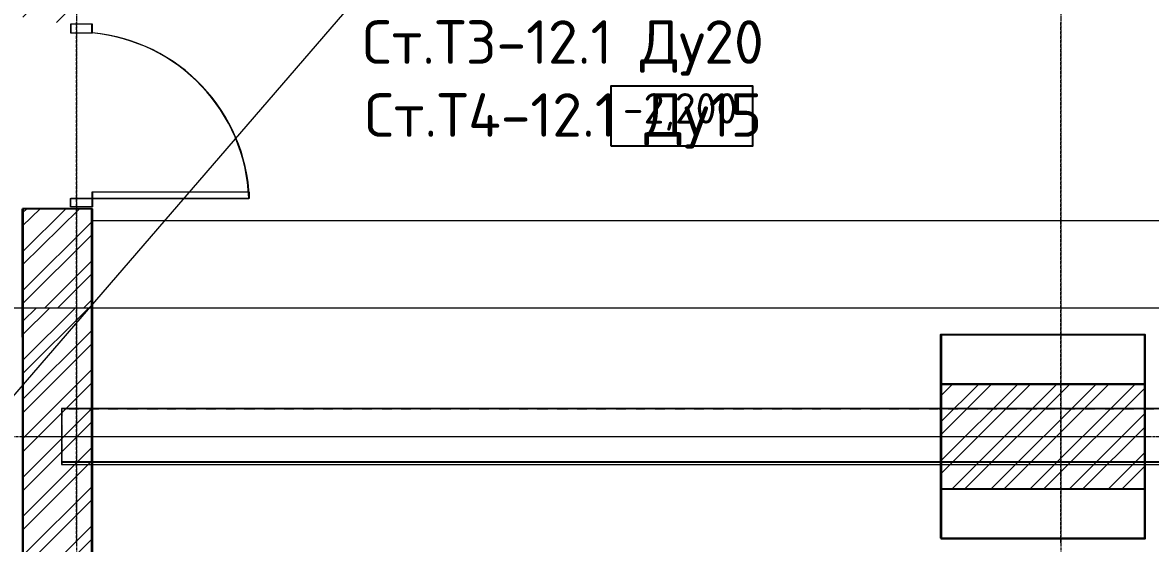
# Model space of a CAD drawing. Header units: millimetres. Extents: x -10178924 to 11692288, y -947381 to 58396.
# Drawn here: x 752297 to 758772, y -787306 to -784313 of the extents above; entities that cross this region are included whole.
import ezdxf

# ---------------------------------------------------------------- set-up
doc = ezdxf.new("R2010")
doc.units = ezdxf.units.MM
for name, pattern in [('HIDDEN', [9.525, 6.35, -3.175]), ('короткая штриховая', [282.222222, 141.111111, -141.111111]), ('невидимая', [9.525, 6.35, -3.175]), ('осевая', [50.8, 31.75, -6.35, 6.35, -6.35])]:
    doc.linetypes.add(name, pattern=pattern)
for name, color, linetype, lineweight in [('PDF _0', 7, 'Continuous', 9), ('PDF _Разрезы', 7, 'Continuous', 9), ('PDF _Текст', 7, 'Continuous', 5), ('АР_Двери', 250, 'Continuous', 9), ('Балки.1', 7, 'Continuous', 9), ('Контур пол Подвал', 7, 'Continuous', 9), ('Основная ГКЛ', 250, 'Continuous', 9), ('Размеры осевые', 153, 'Continuous', 9), ('Стены.1', 7, 'Continuous', 25), ('ШТРИХОВКА', 252, 'Continuous', 15)]:
    doc.layers.add(name, color=color, linetype=linetype, lineweight=lineweight)
for name, color, linetype in [('PDF _PDF _Разрезы', 7, 'Continuous'), ('PDF _Балки.1', 7, 'Continuous'), ('PDF _Стены внутр.1', 7, 'Continuous'), ('PDF _Стены.1', 7, 'Continuous'), ('Стены внутр.1', 7, 'Continuous')]:
    doc.layers.add(name, color=color, linetype=linetype)
for name, color, linetype, true_color in [('PDF _АР_Двери', 7, 'Continuous', 0x545454), ('PDF _Контур пол Подвал', 7, 'Continuous', 0xcd6928), ('PDF _Основная ГКЛ', 7, 'Continuous', 0x545454), ('PDF _Отметки', 7, 'Continuous', 0x7f9fff), ('PDF _Размеры осевые', 7, 'Continuous', 0x5d6970), ('PDF _штриховка', 7, 'Continuous', 0x95834a)]:
    doc.layers.add(name, color=color, linetype=linetype, true_color=true_color)
doc.styles.add('PDF ISOCPEUR', font='isocpeur.ttf')

# ---------------------------------------------------------------- blocks, each defined once
blk = doc.blocks.new('A$C5282721b')
at = {"layer": 'ШТРИХОВКА', "ltscale": 100, "true_color": 0x000000, "transparency": 33554687}
h = blk.add_hatch(dxfattribs=at)
h.set_pattern_fill('ANSI31', color=18, scale=50)
h.set_pattern_definition([(45, (-79853.01, 26279.86), (-112.2532, 112.2532), [])])
h.paths.add_polyline_path([(54269.391, -3939.953), (54269.391, 398.057), (51072.983, 398.057), (51081.553, -161.943), (53709.571, -162.311), (53709.571, -3940.43)])
h.paths.add_polyline_path([(30340.503, -4591.943), (29940.503, -4591.943), (29940.683, -5161.423), (30340.683, -5161.423)])
h.paths.add_polyline_path([(29940.503, -3521.943), (30340.503, -3521.908), (30340.683, -162.311), (50990.793, -161.943), (51100, -161.943), (51100, 398.057), (29940.503, 398.057)])
h = blk.add_hatch(dxfattribs=at)
h.set_pattern_fill('ANSI31', color=18, scale=50)
h.set_pattern_definition([(45, (-102723.39, 24113.07), (-112.2532, 112.2532), [])])
h.paths.add_polyline_path([(30340.503, -8261.282), (29940.503, -8261.282), (29940.503, -5161.054), (30340.503, -5161.054), (30340.503, -5741.281)])
h = blk.add_hatch(dxfattribs=at)
h.set_pattern_fill('ANSI31', color=18, scale=50)
h.set_pattern_definition([(45, (-97179.91, 22910.27), (-112.2532, 112.2532), [])])
h.paths.add_polyline_path([(36382.673, -6201.281), (35920.858, -6201.281), (35212.673, -6201.281), (35212.673, -5601.281), (36382.673, -5601.281)])
at = {"color": 18, "linetype": 'короткая штриховая', "ltscale": 0.02, "true_color": 0x000000, "transparency": 33554687}
blk.add_line((30165.416, -6046.445), (47851.287, -6046.445), dxfattribs=at)
at = {"layer": 'PDF _Разрезы', "color": 18, "lineweight": 9, "true_color": 0x000000, "transparency": 33554687}
blk.add_lwpolyline([(-3851.775, -5161.054), (61037.167, -5161.054)], dxfattribs=at)
at = {"layer": 'АР_Двери', "color": 18, "true_color": 0x000000, "transparency": 33554687}
for points in [[(30340.503, -3581.908), (30340.503, -3531.908), (30215.503, -3531.908), (30215.503, -3581.908)], [(30340.503, -4531.943), (30340.503, -4581.943), (30215.503, -4581.943), (30215.503, -4531.943)], [(31240.503, -4531.943), (31240.503, -4496.943), (30340.503, -4496.943), (30340.503, -4531.943)]]:
    blk.add_lwpolyline(points, close=True, dxfattribs=at)
blk.add_arc((30248.837, -4570.065), 992.399, 2.2014945, 84.7001079, dxfattribs=at)
at = {"layer": 'Балки.1', "color": 18, "linetype": 'короткая штриховая', "ltscale": 0.02, "true_color": 0x000000, "transparency": 33554687}
for p, q in [((30165.416, -5741.281), (47851.287, -5741.281)), ((30165.416, -6061.281), (30165.416, -5741.281)), ((30165.416, -6061.281), (47851.287, -6061.281))]:
    blk.add_line(p, q, dxfattribs=at)
at = {"layer": 'Контур пол Подвал', "color": 18, "linetype": 'невидимая', "true_color": 0x000000, "transparency": 33554687}
blk.add_line((37134.97, -4661.943), (30340.503, -4661.943), dxfattribs=at)
at = {"layer": 'Основная ГКЛ', "color": 18, "linetype": 'HIDDEN', "ltscale": 5, "true_color": 0x000000, "transparency": 33554687}
blk.add_line((30340.503, -4591.943), (30215.503, -4591.943), dxfattribs=at)
at = {"layer": 'Размеры осевые', "color": 251, "linetype": 'осевая', "ltscale": 0.5, "transparency": 33554687}
for p, q in [((30250, -19000), (30250, 1500)), ((35900, -19000), (35900, 1500)), ((-9750, -5900), (57900, -5900))]:
    blk.add_line(p, q, dxfattribs=at)
at = {"layer": 'Стены внутр.1', "color": 18, "linetype": 'Continuous', "true_color": 0x000000, "transparency": 33554687}
blk.add_line((30340.503, -4591.943), (29940.503, -4591.943), dxfattribs=at)
at = {"layer": 'Стены внутр.1', "color": 18, "linetype": 'Continuous', "true_color": 0x000000, "transparency": 33554687, "flags": 128}
for points in [[(29940.503, -4591.943), (29940.503, -8261.282)], [(30340.503, -11596.906), (30340.503, -4591.943)]]:
    blk.add_lwpolyline(points, dxfattribs=at)
at = {"layer": 'Стены.1', "color": 18, "linetype": 'Continuous', "true_color": 0x000000, "transparency": 33554687}
blk.add_line((29940.503, -5327.59), (29940.503, -4591.943), dxfattribs=at)
at = {"layer": 'Стены.1', "color": 18, "linetype": 'Continuous', "true_color": 0x000000, "transparency": 33554687, "flags": 128}
for points in [[(35212.673, -6486.281), (36382.673, -6486.281), (36382.673, -5316.281), (35212.673, -5316.281)], [(35212.673, -6201.281), (36382.673, -6201.281), (36382.673, -5601.281), (35212.673, -5601.281)]]:
    blk.add_lwpolyline(points, close=True, dxfattribs=at)

msp = doc.modelspace()

# ---------------------------------------------------------------- linework, layer by layer
at = {"layer": 'PDF _0', "lineweight": 25}
msp.add_lwpolyline([(752521.3, -786835.7), (770207.5, -786835.7)], dxfattribs=at)
at = {"layer": 'PDF _PDF _Разрезы', "lineweight": 9}
msp.add_lwpolyline([(718506.2, -785950.9), (783388.3, -785950.9)], dxfattribs=at)
at = {"layer": 'PDF _АР_Двери', "lineweight": 9}
for points in [[(752694.8, -784371.9), (752694.8, -784321.1), (752572.1, -784321.1), (752572.1, -784371.9)], [(752694.8, -785324.4), (752694.8, -785370.9), (752572.1, -785370.9), (752572.1, -785324.4)], [(753596.5, -785324.4), (753596.5, -785286.3), (752694.9, -785286.3), (752694.9, -785324.4)]]:
    msp.add_lwpolyline(points, close=True, dxfattribs=at)
msp.add_arc((752603.9, -785360.4), 992.7, 2.20287, 84.69892, dxfattribs=at)
at = {"layer": 'PDF _Балки.1', "lineweight": 9}
msp.add_lwpolyline([(770207.5, -786530.9), (752521.3, -786530.9), (752521.3, -786852.6), (770207.5, -786852.6)], dxfattribs=at)
at = {"layer": 'PDF _Контур пол Подвал', "lineweight": 9}
msp.add_lwpolyline([(759489.4, -786365.8), (759489.4, -785451.4), (752695.1, -785451.4)], dxfattribs=at)
at = {"layer": 'PDF _Основная ГКЛ', "lineweight": 9}
msp.add_lwpolyline([(752694.8, -785383.6), (752572.1, -785383.6)], dxfattribs=at)
at = {"layer": 'PDF _Отметки', "lineweight": 25}
msp.add_lwpolyline([(755675.1, -785023.8), (755675.1, -784676.7), (756487.9, -784676.7), (756487.9, -785023.8)], close=True, dxfattribs=at)
at = {"layer": 'PDF _Размеры осевые', "lineweight": 9}
for points in [[(752605.9, -784329.5), (752605.9, -784312.6)], [(752605.9, -784333.8), (752605.9, -784333.8)], [(752605.9, -784354.9), (752605.9, -784338)], [(752605.9, -784359.2), (752605.9, -784359.2)], [(752605.9, -784380.3), (752605.9, -784363.4)], [(758257.5, -784329.5), (758257.5, -784312.6)], [(758257.5, -784333.8), (758257.5, -784333.8)], [(758257.5, -784354.9), (758257.5, -784338)], [(758257.5, -784359.2), (758257.5, -784359.2)], [(758257.5, -784380.3), (758257.5, -784363.4)], [(752605.9, -784384.6), (752605.9, -784384.6)], [(752605.9, -784405.7), (752605.9, -784388.8)], [(752605.9, -784410), (752605.9, -784410)], [(752605.9, -784431.1), (752605.9, -784414.2)], [(752605.9, -784435.4), (752605.9, -784435.4)], [(758257.5, -784384.6), (758257.5, -784384.6)], [(758257.5, -784405.7), (758257.5, -784388.8)], [(758257.5, -784410), (758257.5, -784410)], [(758257.5, -784431.1), (758257.5, -784414.2)], [(758257.5, -784435.4), (758257.5, -784435.4)], [(752605.9, -784456.5), (752605.9, -784439.6)], [(752605.9, -784460.8), (752605.9, -784460.8)], [(752605.9, -784481.9), (752605.9, -784465)], [(752605.9, -784486.2), (752605.9, -784486.2)], [(752605.9, -784507.3), (752605.9, -784490.4)], [(758257.5, -784456.5), (758257.5, -784439.6)], [(758257.5, -784460.8), (758257.5, -784460.8)], [(758257.5, -784481.9), (758257.5, -784465)], [(758257.5, -784486.2), (758257.5, -784486.2)], [(758257.5, -784507.3), (758257.5, -784490.4)], [(752605.9, -784511.6), (752605.9, -784511.6)], [(752605.9, -784532.7), (752605.9, -784515.8)], [(752605.9, -784537), (752605.9, -784537)], [(752605.9, -784558.1), (752605.9, -784541.2)], [(752605.9, -784562.4), (752605.9, -784562.4)], [(752605.9, -784583.5), (752605.9, -784566.6)], [(758257.5, -784511.6), (758257.5, -784511.6)], [(758257.5, -784532.7), (758257.5, -784515.8)], [(758257.5, -784537), (758257.5, -784537)], [(758257.5, -784558.1), (758257.5, -784541.2)], [(758257.5, -784562.4), (758257.5, -784562.4)], [(758257.5, -784583.5), (758257.5, -784566.6)], [(752605.9, -784587.8), (752605.9, -784587.8)], [(752605.9, -784608.9), (752605.9, -784592)], [(752605.9, -784613.2), (752605.9, -784613.2)], [(752605.9, -784634.3), (752605.9, -784617.4)], [(758257.5, -784587.8), (758257.5, -784587.8)], [(758257.5, -784608.9), (758257.5, -784592)], [(758257.5, -784613.2), (758257.5, -784613.2)], [(758257.5, -784634.3), (758257.5, -784617.4)], [(752605.9, -784638.6), (752605.9, -784638.6)], [(752605.9, -784659.7), (752605.9, -784642.8)], [(752605.9, -784664), (752605.9, -784664)], [(752605.9, -784685.1), (752605.9, -784668.2)], [(752605.9, -784689.4), (752605.9, -784689.4)], [(752605.9, -784710.5), (752605.9, -784693.6)], [(758257.5, -784638.6), (758257.5, -784638.6)], [(758257.5, -784659.7), (758257.5, -784642.8)], [(758257.5, -784664), (758257.5, -784664)], [(758257.5, -784685.1), (758257.5, -784668.2)], [(758257.5, -784689.4), (758257.5, -784689.4)], [(758257.5, -784710.5), (758257.5, -784693.6)], [(752605.9, -784714.8), (752605.9, -784714.8)], [(752605.9, -784735.9), (752605.9, -784719)], [(752605.9, -784740.2), (752605.9, -784740.2)], [(752605.9, -784761.3), (752605.9, -784744.4)], [(758257.5, -784714.8), (758257.5, -784714.8)], [(758257.5, -784735.9), (758257.5, -784719)], [(758257.5, -784740.2), (758257.5, -784740.2)], [(758257.5, -784761.3), (758257.5, -784744.4)], [(752605.9, -784765.6), (752605.9, -784765.6)], [(752605.9, -784786.7), (752605.9, -784769.8)], [(752605.9, -784791), (752605.9, -784791)], [(752605.9, -784812.1), (752605.9, -784795.2)], [(752605.9, -784816.4), (752605.9, -784816.4)], [(752605.9, -784837.5), (752605.9, -784820.6)], [(758257.5, -784765.6), (758257.5, -784765.6)], [(758257.5, -784786.7), (758257.5, -784769.8)], [(758257.5, -784791), (758257.5, -784791)], [(758257.5, -784812.1), (758257.5, -784795.2)], [(758257.5, -784816.4), (758257.5, -784816.4)], [(758257.5, -784837.5), (758257.5, -784820.6)], [(752605.9, -784841.8), (752605.9, -784841.8)], [(752605.9, -784862.9), (752605.9, -784846)], [(752605.9, -784867.2), (752605.9, -784867.2)], [(752605.9, -784888.3), (752605.9, -784871.4)], [(758257.5, -784841.8), (758257.5, -784841.8)], [(758257.5, -784862.9), (758257.5, -784846)], [(758257.5, -784867.2), (758257.5, -784867.2)], [(758257.5, -784888.3), (758257.5, -784871.4)], [(752605.9, -784892.6), (752605.9, -784892.6)], [(752605.9, -784913.7), (752605.9, -784896.8)], [(752605.9, -784918), (752605.9, -784918)], [(752605.9, -784939.1), (752605.9, -784922.2)], [(752605.9, -784943.4), (752605.9, -784943.4)], [(752605.9, -784964.5), (752605.9, -784947.6)], [(758257.5, -784892.6), (758257.5, -784892.6)], [(758257.5, -784913.7), (758257.5, -784896.8)], [(758257.5, -784918), (758257.5, -784918)], [(758257.5, -784939.1), (758257.5, -784922.2)], [(758257.5, -784943.4), (758257.5, -784943.4)], [(758257.5, -784964.5), (758257.5, -784947.6)], [(752605.9, -784968.8), (752605.9, -784968.8)], [(752605.9, -784989.9), (752605.9, -784973)], [(752605.9, -784994.2), (752605.9, -784994.2)], [(752605.9, -785015.3), (752605.9, -784998.4)], [(752605.9, -785019.6), (752605.9, -785019.6)], [(758257.5, -784968.8), (758257.5, -784968.8)], [(758257.5, -784989.9), (758257.5, -784973)], [(758257.5, -784994.2), (758257.5, -784994.2)], [(758257.5, -785015.3), (758257.5, -784998.4)], [(758257.5, -785019.6), (758257.5, -785019.6)], [(752605.9, -785040.7), (752605.9, -785023.8)], [(752605.9, -785045), (752605.9, -785045)], [(752605.9, -785066.1), (752605.9, -785049.2)], [(752605.9, -785070.4), (752605.9, -785070.4)], [(752605.9, -785091.5), (752605.9, -785074.6)], [(758257.5, -785040.7), (758257.5, -785023.8)], [(758257.5, -785045), (758257.5, -785045)], [(758257.5, -785066.1), (758257.5, -785049.2)], [(758257.5, -785070.4), (758257.5, -785070.4)], [(758257.5, -785091.5), (758257.5, -785074.6)], [(752605.9, -785095.8), (752605.9, -785095.8)], [(752605.9, -785116.9), (752605.9, -785100)], [(752605.9, -785121.2), (752605.9, -785121.2)], [(752605.9, -785142.3), (752605.9, -785125.4)], [(752605.9, -785146.6), (752605.9, -785146.6)], [(758257.5, -785095.8), (758257.5, -785095.8)], [(758257.5, -785116.9), (758257.5, -785100)], [(758257.5, -785121.2), (758257.5, -785121.2)], [(758257.5, -785142.3), (758257.5, -785125.4)], [(758257.5, -785146.6), (758257.5, -785146.6)], [(752605.9, -785167.7), (752605.9, -785150.8)], [(752605.9, -785172), (752605.9, -785172)], [(752605.9, -785193.1), (752605.9, -785176.2)], [(752605.9, -785197.4), (752605.9, -785197.4)], [(752605.9, -785218.5), (752605.9, -785201.6)], [(758257.5, -785167.7), (758257.5, -785150.8)], [(758257.5, -785172), (758257.5, -785172)], [(758257.5, -785193.1), (758257.5, -785176.2)], [(758257.5, -785197.4), (758257.5, -785197.4)], [(758257.5, -785218.5), (758257.5, -785201.6)], [(752605.9, -785222.8), (752605.9, -785222.8)], [(752605.9, -785243.9), (752605.9, -785227)], [(752605.9, -785248.2), (752605.9, -785248.2)], [(752605.9, -785269.3), (752605.9, -785252.4)], [(752605.9, -785273.6), (752605.9, -785273.6)], [(752605.9, -785294.7), (752605.9, -785277.8)], [(758257.5, -785222.8), (758257.5, -785222.8)], [(758257.5, -785243.9), (758257.5, -785227)], [(758257.5, -785248.2), (758257.5, -785248.2)], [(758257.5, -785269.3), (758257.5, -785252.4)], [(758257.5, -785273.6), (758257.5, -785273.6)], [(758257.5, -785294.7), (758257.5, -785277.8)], [(752605.9, -785299), (752605.9, -785299)], [(752605.9, -785320.1), (752605.9, -785303.2)], [(752605.9, -785324.4), (752605.9, -785324.4)], [(752605.9, -785345.5), (752605.9, -785328.6)], [(758257.5, -785299), (758257.5, -785299)], [(758257.5, -785320.1), (758257.5, -785303.2)], [(758257.5, -785324.4), (758257.5, -785324.4)], [(758257.5, -785345.5), (758257.5, -785328.6)], [(752605.9, -785349.8), (752605.9, -785349.8)], [(752605.9, -785370.9), (752605.9, -785354)], [(752605.9, -785375.2), (752605.9, -785375.2)], [(752605.9, -785396.3), (752605.9, -785379.4)], [(752605.9, -785400.6), (752605.9, -785400.6)], [(752605.9, -785421.7), (752605.9, -785404.8)], [(758257.5, -785349.8), (758257.5, -785349.8)], [(758257.5, -785370.9), (758257.5, -785354)], [(758257.5, -785375.2), (758257.5, -785375.2)], [(758257.5, -785396.3), (758257.5, -785379.4)], [(758257.5, -785400.6), (758257.5, -785400.6)], [(758257.5, -785421.7), (758257.5, -785404.8)], [(752605.9, -785426), (752605.9, -785426)], [(752605.9, -785447.1), (752605.9, -785430.2)], [(752605.9, -785451.4), (752605.9, -785451.4)], [(752605.9, -785472.5), (752605.9, -785455.6)], [(758257.5, -785426), (758257.5, -785426)], [(758257.5, -785447.1), (758257.5, -785430.2)], [(758257.5, -785451.4), (758257.5, -785451.4)], [(758257.5, -785472.5), (758257.5, -785455.6)], [(752605.9, -785476.8), (752605.9, -785476.8)], [(752605.9, -785497.9), (752605.9, -785481)], [(752605.9, -785502.2), (752605.9, -785502.2)], [(752605.9, -785523.3), (752605.9, -785506.4)], [(752605.9, -785527.6), (752605.9, -785527.6)], [(752605.9, -785548.7), (752605.9, -785531.8)], [(758257.5, -785476.8), (758257.5, -785476.8)], [(758257.5, -785497.9), (758257.5, -785481)], [(758257.5, -785502.2), (758257.5, -785502.2)], [(758257.5, -785523.3), (758257.5, -785506.4)], [(758257.5, -785527.6), (758257.5, -785527.6)], [(758257.5, -785548.7), (758257.5, -785531.8)], [(752605.9, -785553), (752605.9, -785553)], [(752605.9, -785574.1), (752605.9, -785557.2)], [(752605.9, -785578.4), (752605.9, -785578.4)], [(752605.9, -785599.5), (752605.9, -785582.6)], [(758257.5, -785553), (758257.5, -785553)], [(758257.5, -785574.1), (758257.5, -785557.2)], [(758257.5, -785578.4), (758257.5, -785578.4)], [(758257.5, -785599.5), (758257.5, -785582.6)], [(752605.9, -785603.8), (752605.9, -785603.8)], [(752605.9, -785624.9), (752605.9, -785608)], [(752605.9, -785629.2), (752605.9, -785629.2)], [(752605.9, -785650.3), (752605.9, -785633.4)], [(752605.9, -785654.6), (752605.9, -785654.6)], [(752605.9, -785675.7), (752605.9, -785658.8)], [(758257.5, -785603.8), (758257.5, -785603.8)], [(758257.5, -785624.9), (758257.5, -785608)], [(758257.5, -785629.2), (758257.5, -785629.2)], [(758257.5, -785650.3), (758257.5, -785633.4)], [(758257.5, -785654.6), (758257.5, -785654.6)], [(758257.5, -785675.7), (758257.5, -785658.8)], [(752605.9, -785680), (752605.9, -785680)], [(752605.9, -785701.1), (752605.9, -785684.2)], [(752605.9, -785705.4), (752605.9, -785705.4)], [(752605.9, -785726.5), (752605.9, -785709.6)], [(752605.9, -785730.8), (752605.9, -785730.8)], [(758257.5, -785680), (758257.5, -785680)], [(758257.5, -785701.1), (758257.5, -785684.2)], [(758257.5, -785705.4), (758257.5, -785705.4)], [(758257.5, -785726.5), (758257.5, -785709.6)], [(758257.5, -785730.8), (758257.5, -785730.8)], [(752605.9, -785751.9), (752605.9, -785735)], [(752605.9, -785756.2), (752605.9, -785756.2)], [(752605.9, -785777.3), (752605.9, -785760.4)], [(752605.9, -785781.6), (752605.9, -785781.6)], [(752605.9, -785802.7), (752605.9, -785785.8)], [(758257.5, -785751.9), (758257.5, -785735)], [(758257.5, -785756.2), (758257.5, -785756.2)], [(758257.5, -785777.3), (758257.5, -785760.4)], [(758257.5, -785781.6), (758257.5, -785781.6)], [(758257.5, -785802.7), (758257.5, -785785.8)], [(752605.9, -785807), (752605.9, -785807)], [(752605.9, -785828.1), (752605.9, -785811.2)], [(752605.9, -785832.4), (752605.9, -785832.4)], [(752605.9, -785853.5), (752605.9, -785836.6)], [(752605.9, -785857.8), (752605.9, -785857.8)], [(752605.9, -785878.9), (752605.9, -785862)], [(758257.5, -785807), (758257.5, -785807)], [(758257.5, -785828.1), (758257.5, -785811.2)], [(758257.5, -785832.4), (758257.5, -785832.4)], [(758257.5, -785853.5), (758257.5, -785836.6)], [(758257.5, -785857.8), (758257.5, -785857.8)], [(758257.5, -785878.9), (758257.5, -785862)], [(752605.9, -785883.2), (752605.9, -785883.2)], [(752605.9, -785904.3), (752605.9, -785887.4)], [(752605.9, -785908.6), (752605.9, -785908.6)], [(752605.9, -785929.7), (752605.9, -785912.8)], [(758257.5, -785883.2), (758257.5, -785883.2)], [(758257.5, -785904.3), (758257.5, -785887.4)], [(758257.5, -785908.6), (758257.5, -785908.6)], [(758257.5, -785929.7), (758257.5, -785912.8)], [(752605.9, -785934), (752605.9, -785934)], [(752605.9, -785955.1), (752605.9, -785938.2)], [(752605.9, -785959.4), (752605.9, -785959.4)], [(752605.9, -785980.5), (752605.9, -785963.6)], [(752605.9, -785984.8), (752605.9, -785984.8)], [(752605.9, -786005.9), (752605.9, -785989)], [(758257.5, -785934), (758257.5, -785934)], [(758257.5, -785955.1), (758257.5, -785938.2)], [(758257.5, -785959.4), (758257.5, -785959.4)], [(758257.5, -785980.5), (758257.5, -785963.6)], [(758257.5, -785984.8), (758257.5, -785984.8)], [(758257.5, -786005.9), (758257.5, -785989)], [(752605.9, -786010.2), (752605.9, -786010.2)], [(752605.9, -786031.3), (752605.9, -786014.4)], [(752605.9, -786035.6), (752605.9, -786035.6)], [(752605.9, -786056.7), (752605.9, -786039.8)], [(758257.5, -786010.2), (758257.5, -786010.2)], [(758257.5, -786031.3), (758257.5, -786014.4)], [(758257.5, -786035.6), (758257.5, -786035.6)], [(758257.5, -786056.7), (758257.5, -786039.8)], [(752605.9, -786061), (752605.9, -786061)], [(752605.9, -786082.1), (752605.9, -786065.2)], [(752605.9, -786086.4), (752605.9, -786086.4)], [(752605.9, -786107.5), (752605.9, -786090.6)], [(752605.9, -786111.8), (752605.9, -786111.8)], [(752605.9, -786132.9), (752605.9, -786116)], [(758257.5, -786061), (758257.5, -786061)], [(758257.5, -786082.1), (758257.5, -786065.2)], [(758257.5, -786086.4), (758257.5, -786086.4)], [(758257.5, -786107.5), (758257.5, -786090.6)], [(758257.5, -786111.8), (758257.5, -786111.8)], [(758257.5, -786132.9), (758257.5, -786116)], [(752605.9, -786137.2), (752605.9, -786137.2)], [(752605.9, -786158.3), (752605.9, -786141.4)], [(752605.9, -786162.6), (752605.9, -786162.6)], [(752605.9, -786183.7), (752605.9, -786166.8)], [(758257.5, -786137.2), (758257.5, -786137.2)], [(758257.5, -786158.3), (758257.5, -786141.4)], [(758257.5, -786162.6), (758257.5, -786162.6)], [(758257.5, -786183.7), (758257.5, -786166.8)], [(752605.9, -786188), (752605.9, -786188)], [(752605.9, -786209.1), (752605.9, -786192.2)], [(752605.9, -786213.4), (752605.9, -786213.4)], [(752605.9, -786234.6), (752605.9, -786217.6)], [(752605.9, -786238.8), (752605.9, -786238.8)], [(752605.9, -786260), (752605.9, -786243)], [(758257.5, -786188), (758257.5, -786188)], [(758257.5, -786209.1), (758257.5, -786192.2)], [(758257.5, -786213.4), (758257.5, -786213.4)], [(758257.5, -786234.6), (758257.5, -786217.6)], [(758257.5, -786238.8), (758257.5, -786238.8)], [(758257.5, -786260), (758257.5, -786243)], [(752605.9, -786264.2), (752605.9, -786264.2)], [(752605.9, -786285.3), (752605.9, -786268.4)], [(752605.9, -786289.6), (752605.9, -786289.6)], [(752605.9, -786310.7), (752605.9, -786293.8)], [(752605.9, -786315), (752605.9, -786315)], [(758257.5, -786264.2), (758257.5, -786264.2)], [(758257.5, -786285.3), (758257.5, -786268.4)], [(758257.5, -786289.6), (758257.5, -786289.6)], [(758257.5, -786310.7), (758257.5, -786293.8)], [(758257.5, -786315), (758257.5, -786315)], [(752605.9, -786336.1), (752605.9, -786319.2)], [(752605.9, -786340.4), (752605.9, -786340.4)], [(752605.9, -786361.6), (752605.9, -786344.6)], [(752605.9, -786365.8), (752605.9, -786365.8)], [(752605.9, -786387), (752605.9, -786370)], [(758257.5, -786336.1), (758257.5, -786319.2)], [(758257.5, -786340.4), (758257.5, -786340.4)], [(758257.5, -786361.6), (758257.5, -786344.6)], [(758257.5, -786365.8), (758257.5, -786365.8)], [(758257.5, -786387), (758257.5, -786370)], [(752605.9, -786391.2), (752605.9, -786391.2)], [(752605.9, -786412.3), (752605.9, -786395.4)], [(752605.9, -786416.6), (752605.9, -786416.6)], [(752605.9, -786437.8), (752605.9, -786420.8)], [(752605.9, -786442), (752605.9, -786442)], [(758257.5, -786391.2), (758257.5, -786391.2)], [(758257.5, -786412.3), (758257.5, -786395.4)], [(758257.5, -786416.6), (758257.5, -786416.6)], [(758257.5, -786437.8), (758257.5, -786420.8)], [(758257.5, -786442), (758257.5, -786442)], [(752605.9, -786463.2), (752605.9, -786446.2)], [(752605.9, -786467.4), (752605.9, -786467.4)], [(752605.9, -786488.6), (752605.9, -786471.6)], [(752605.9, -786492.8), (752605.9, -786492.8)], [(752605.9, -786514), (752605.9, -786497)], [(758257.5, -786463.2), (758257.5, -786446.2)], [(758257.5, -786467.4), (758257.5, -786467.4)], [(758257.5, -786488.6), (758257.5, -786471.6)], [(758257.5, -786492.8), (758257.5, -786492.8)], [(758257.5, -786514), (758257.5, -786497)], [(752605.9, -786518.2), (752605.9, -786518.2)], [(752605.9, -786539.3), (752605.9, -786522.4)], [(752605.9, -786543.6), (752605.9, -786543.6)], [(752605.9, -786564.8), (752605.9, -786547.8)], [(752605.9, -786569), (752605.9, -786569)], [(752605.9, -786590.2), (752605.9, -786573.2)], [(758257.5, -786518.2), (758257.5, -786518.2)], [(758257.5, -786539.3), (758257.5, -786522.4)], [(758257.5, -786543.6), (758257.5, -786543.6)], [(758257.5, -786564.8), (758257.5, -786547.8)], [(758257.5, -786569), (758257.5, -786569)], [(758257.5, -786590.2), (758257.5, -786573.2)], [(752605.9, -786594.4), (752605.9, -786594.4)], [(752605.9, -786615.6), (752605.9, -786598.6)], [(752605.9, -786619.8), (752605.9, -786619.8)], [(752605.9, -786641), (752605.9, -786624)], [(758257.5, -786594.4), (758257.5, -786594.4)], [(758257.5, -786615.6), (758257.5, -786598.6)], [(758257.5, -786619.8), (758257.5, -786619.8)], [(758257.5, -786641), (758257.5, -786624)], [(752296.9, -786691.8), (752301.1, -786691.8), (752318.1, -786691.8)], [(752322.3, -786691.8), (752326.5, -786691.8), (752343.5, -786691.8)], [(752347.7, -786691.8), (752351.9, -786691.8), (752368.9, -786691.8)], [(752373.1, -786691.8), (752377.3, -786691.8), (752394.3, -786691.8)], [(752398.5, -786691.8), (752402.7, -786691.8), (752419.7, -786691.8)], [(752423.9, -786691.8), (752428.1, -786691.8), (752445.1, -786691.8)], [(752449.3, -786691.8), (752453.5, -786691.8), (752470.5, -786691.8)], [(752474.7, -786691.8), (752478.9, -786691.8), (752495.9, -786691.8)], [(752500.1, -786691.8), (752504.3, -786691.8), (752521.3, -786691.8)], [(752525.5, -786691.8), (752529.7, -786691.8), (752546.7, -786691.8)], [(752550.9, -786691.8), (752555.1, -786691.8), (752572.1, -786691.8)], [(752576.3, -786691.8), (752580.5, -786691.8), (752597.5, -786691.8)], [(752601.7, -786691.8), (752605.9, -786691.8), (752622.9, -786691.8)], [(752605.9, -786645.2), (752605.9, -786645.2)], [(752605.9, -786666.4), (752605.9, -786649.4)], [(752605.9, -786670.6), (752605.9, -786670.6)], [(752605.9, -786691.8), (752605.9, -786674.8)], [(752605.9, -786696), (752605.9, -786696)], [(752605.9, -786717.2), (752605.9, -786700.2)], [(752627.1, -786691.8), (752631.3, -786691.8), (752648.3, -786691.8)], [(752652.5, -786691.8), (752656.7, -786691.8), (752673.7, -786691.8)], [(752677.9, -786691.8), (752682.1, -786691.8), (752699.1, -786691.8)], [(752703.3, -786691.8), (752707.5, -786691.8), (752724.5, -786691.8)], [(752728.7, -786691.8), (752732.9, -786691.8), (752749.9, -786691.8)], [(752754.1, -786691.8), (752758.3, -786691.8), (752775.3, -786691.8)], [(752779.5, -786691.8), (752783.7, -786691.8), (752800.7, -786691.8)], [(752804.9, -786691.8), (752809.1, -786691.8), (752826.1, -786691.8)], [(752830.3, -786691.8), (752834.5, -786691.8), (752851.5, -786691.8)], [(752855.7, -786691.8), (752859.9, -786691.8), (752876.9, -786691.8)], [(752881.1, -786691.8), (752885.3, -786691.8), (752902.3, -786691.8)], [(752906.5, -786691.8), (752910.7, -786691.8), (752927.7, -786691.8)], [(752931.9, -786691.8), (752936.1, -786691.8), (752953.1, -786691.8)], [(752957.3, -786691.8), (752961.5, -786691.8), (752978.5, -786691.8)], [(752982.7, -786691.8), (752986.9, -786691.8), (753003.9, -786691.8)], [(753008.1, -786691.8), (753012.3, -786691.8), (753029.3, -786691.8)], [(753033.5, -786691.8), (753037.7, -786691.8), (753054.7, -786691.8)], [(753058.9, -786691.8), (753063.1, -786691.8), (753080.1, -786691.8)], [(753084.3, -786691.8), (753088.5, -786691.8), (753105.5, -786691.8)], [(753109.7, -786691.8), (753113.9, -786691.8), (753130.9, -786691.8)], [(753135.1, -786691.8), (753139.3, -786691.8), (753156.3, -786691.8)], [(753160.5, -786691.8), (753164.7, -786691.8), (753181.7, -786691.8)], [(753185.9, -786691.8), (753190.1, -786691.8), (753207.1, -786691.8)], [(753211.3, -786691.8), (753215.5, -786691.8), (753232.5, -786691.8)], [(753236.7, -786691.8), (753240.9, -786691.8), (753257.9, -786691.8)], [(753262.1, -786691.8), (753266.3, -786691.8), (753283.3, -786691.8)], [(753287.5, -786691.8), (753291.7, -786691.8), (753308.7, -786691.8)], [(753312.9, -786691.8), (753317.1, -786691.8), (753334.1, -786691.8)], [(753338.3, -786691.8), (753342.5, -786691.8), (753359.5, -786691.8)], [(753363.7, -786691.8), (753367.9, -786691.8), (753384.9, -786691.8)], [(753389.1, -786691.8), (753393.3, -786691.8), (753410.3, -786691.8)], [(753414.5, -786691.8), (753418.7, -786691.8), (753435.7, -786691.8)], [(753439.9, -786691.8), (753444.1, -786691.8), (753461.1, -786691.8)], [(753465.3, -786691.8), (753469.5, -786691.8), (753486.5, -786691.8)], [(753490.7, -786691.8), (753494.9, -786691.8), (753511.9, -786691.8)], [(753516.1, -786691.8), (753520.3, -786691.8), (753537.3, -786691.8)], [(753541.5, -786691.8), (753545.7, -786691.8), (753562.7, -786691.8)], [(753566.9, -786691.8), (753571.1, -786691.8), (753588.1, -786691.8)], [(753592.3, -786691.8), (753596.5, -786691.8), (753613.5, -786691.8)], [(753617.7, -786691.8), (753621.9, -786691.8), (753638.9, -786691.8)], [(753643.1, -786691.8), (753647.3, -786691.8), (753664.3, -786691.8)], [(753668.5, -786691.8), (753672.7, -786691.8), (753689.7, -786691.8)], [(753693.9, -786691.8), (753698.1, -786691.8), (753715.1, -786691.8)], [(753719.3, -786691.8), (753723.5, -786691.8), (753740.5, -786691.8)], [(753744.7, -786691.8), (753748.9, -786691.8), (753765.9, -786691.8)], [(753770.1, -786691.8), (753774.3, -786691.8), (753791.3, -786691.8)], [(753795.5, -786691.8), (753799.7, -786691.8), (753816.7, -786691.8)], [(753820.9, -786691.8), (753825.1, -786691.8), (753842.1, -786691.8)], [(753846.3, -786691.8), (753850.5, -786691.8), (753867.5, -786691.8)], [(753871.7, -786691.8), (753875.9, -786691.8), (753892.9, -786691.8)], [(753897.1, -786691.8), (753901.3, -786691.8), (753918.3, -786691.8)], [(753922.5, -786691.8), (753926.7, -786691.8), (753943.7, -786691.8)], [(753947.9, -786691.8), (753952.1, -786691.8), (753969.1, -786691.8)], [(753973.3, -786691.8), (753977.5, -786691.8), (753994.5, -786691.8)], [(753998.7, -786691.8), (754002.9, -786691.8), (754019.9, -786691.8)], [(754024.1, -786691.8), (754028.3, -786691.8), (754045.3, -786691.8)], [(754049.5, -786691.8), (754053.7, -786691.8), (754070.7, -786691.8)], [(754074.9, -786691.8), (754079.1, -786691.8), (754096.1, -786691.8)], [(754100.3, -786691.8), (754104.5, -786691.8), (754121.5, -786691.8)], [(754125.7, -786691.8), (754129.9, -786691.8), (754146.9, -786691.8)], [(754151.1, -786691.8), (754155.3, -786691.8), (754172.3, -786691.8)], [(754176.5, -786691.8), (754180.7, -786691.8), (754197.7, -786691.8)], [(754201.9, -786691.8), (754206.1, -786691.8), (754223.1, -786691.8)], [(754227.3, -786691.8), (754231.5, -786691.8), (754248.5, -786691.8)], [(754252.7, -786691.8), (754256.9, -786691.8), (754273.9, -786691.8)], [(754278.1, -786691.8), (754282.3, -786691.8), (754299.3, -786691.8)], [(754303.5, -786691.8), (754307.7, -786691.8), (754324.7, -786691.8)], [(754328.9, -786691.8), (754333.1, -786691.8), (754350.1, -786691.8)], [(754354.3, -786691.8), (754358.5, -786691.8), (754375.5, -786691.8)], [(754379.7, -786691.8), (754383.9, -786691.8), (754400.9, -786691.8)], [(754405.1, -786691.8), (754409.3, -786691.8), (754426.3, -786691.8)], [(754430.5, -786691.8), (754434.7, -786691.8), (754451.7, -786691.8)], [(754455.9, -786691.8), (754460.1, -786691.8), (754477.1, -786691.8)], [(754481.3, -786691.8), (754485.5, -786691.8), (754502.5, -786691.8)], [(754506.7, -786691.8), (754510.9, -786691.8), (754527.9, -786691.8)], [(754532.1, -786691.8), (754536.3, -786691.8), (754553.3, -786691.8)], [(754557.5, -786691.8), (754561.7, -786691.8), (754578.7, -786691.8)], [(754582.9, -786691.8), (754587.1, -786691.8), (754604.1, -786691.8)], [(754608.3, -786691.8), (754612.5, -786691.8), (754629.5, -786691.8)], [(754633.7, -786691.8), (754637.9, -786691.8), (754654.9, -786691.8)], [(754659.1, -786691.8), (754663.3, -786691.8), (754680.3, -786691.8)], [(754684.5, -786691.8), (754688.7, -786691.8), (754705.7, -786691.8)], [(754709.9, -786691.8), (754714.1, -786691.8), (754731.1, -786691.8)], [(754735.3, -786691.8), (754739.5, -786691.8), (754756.5, -786691.8)], [(754760.7, -786691.8), (754764.9, -786691.8), (754781.9, -786691.8)], [(754786.1, -786691.8), (754790.3, -786691.8), (754807.3, -786691.8)], [(754811.5, -786691.8), (754815.7, -786691.8), (754832.7, -786691.8)], [(754836.9, -786691.8), (754841.1, -786691.8), (754858.1, -786691.8)], [(754862.3, -786691.8), (754866.5, -786691.8), (754883.5, -786691.8)], [(754887.7, -786691.8), (754891.9, -786691.8), (754908.9, -786691.8)], [(754913.1, -786691.8), (754917.3, -786691.8), (754934.3, -786691.8)], [(754938.5, -786691.8), (754942.7, -786691.8), (754959.7, -786691.8)], [(754963.9, -786691.8), (754968.2, -786691.8), (754985.1, -786691.8)], [(754989.3, -786691.8), (754993.5, -786691.8), (755010.5, -786691.8)], [(755014.7, -786691.8), (755018.9, -786691.8), (755035.9, -786691.8)], [(755040.1, -786691.8), (755044.3, -786691.8), (755061.3, -786691.8)], [(755065.5, -786691.8), (755069.7, -786691.8), (755086.7, -786691.8)], [(755090.9, -786691.8), (755095.2, -786691.8), (755112.1, -786691.8)], [(755116.3, -786691.8), (755120.5, -786691.8), (755137.5, -786691.8)], [(755141.7, -786691.8), (755145.9, -786691.8), (755162.9, -786691.8)], [(755167.1, -786691.8), (755171.4, -786691.8), (755188.3, -786691.8)], [(755192.5, -786691.8), (755196.8, -786691.8), (755213.7, -786691.8)], [(755217.9, -786691.8), (755222.2, -786691.8), (755239.1, -786691.8)], [(755243.3, -786691.8), (755247.5, -786691.8), (755264.5, -786691.8)], [(755268.7, -786691.8), (755272.9, -786691.8), (755289.9, -786691.8)], [(755294.1, -786691.8), (755298.4, -786691.8), (755315.3, -786691.8)], [(755319.5, -786691.8), (755323.8, -786691.8), (755340.7, -786691.8)], [(755344.9, -786691.8), (755349.2, -786691.8), (755366.1, -786691.8)], [(755370.3, -786691.8), (755374.5, -786691.8), (755391.5, -786691.8)], [(755395.7, -786691.8), (755400, -786691.8), (755416.9, -786691.8)], [(755421.1, -786691.8), (755425.4, -786691.8), (755442.3, -786691.8)], [(755446.5, -786691.8), (755450.8, -786691.8), (755467.7, -786691.8)], [(755471.9, -786691.8), (755476.2, -786691.8), (755493.1, -786691.8)], [(755497.3, -786691.8), (755501.5, -786691.8), (755518.5, -786691.8)], [(755522.7, -786691.8), (755527, -786691.8), (755543.9, -786691.8)], [(755548.1, -786691.8), (755552.4, -786691.8), (755569.3, -786691.8)], [(755573.5, -786691.8), (755577.8, -786691.8), (755594.7, -786691.8)], [(755598.9, -786691.8), (755603.2, -786691.8), (755620.1, -786691.8)], [(755624.3, -786691.8), (755628.6, -786691.8), (755645.5, -786691.8)], [(755649.7, -786691.8), (755654, -786691.8), (755670.9, -786691.8)], [(755675.1, -786691.8), (755679.4, -786691.8), (755696.3, -786691.8)], [(755700.5, -786691.8), (755704.8, -786691.8), (755721.7, -786691.8)], [(755725.9, -786691.8), (755730.2, -786691.8), (755747.1, -786691.8)], [(755751.3, -786691.8), (755755.6, -786691.8), (755772.5, -786691.8)], [(755776.7, -786691.8), (755781, -786691.8), (755797.9, -786691.8)], [(755802.1, -786691.8), (755806.4, -786691.8), (755823.3, -786691.8)], [(755827.5, -786691.8), (755831.8, -786691.8), (755848.7, -786691.8)], [(755852.9, -786691.8), (755857.2, -786691.8), (755874.1, -786691.8)], [(755878.3, -786691.8), (755882.6, -786691.8), (755899.5, -786691.8)], [(755903.7, -786691.8), (755908, -786691.8), (755924.9, -786691.8)], [(755929.1, -786691.8), (755933.4, -786691.8), (755950.3, -786691.8)], [(755954.5, -786691.8), (755958.8, -786691.8), (755975.7, -786691.8)], [(755979.9, -786691.8), (755984.2, -786691.8), (756001.1, -786691.8)], [(756005.3, -786691.8), (756009.6, -786691.8), (756026.5, -786691.8)], [(756030.7, -786691.8), (756035, -786691.8), (756051.9, -786691.8)], [(756056.1, -786691.8), (756060.4, -786691.8), (756077.3, -786691.8)], [(756081.5, -786691.8), (756085.8, -786691.8), (756102.7, -786691.8)], [(756106.9, -786691.8), (756111.2, -786691.8), (756128.1, -786691.8)], [(756132.3, -786691.8), (756136.6, -786691.8), (756153.5, -786691.8)], [(756157.7, -786691.8), (756162, -786691.8), (756178.9, -786691.8)], [(756183.1, -786691.8), (756187.4, -786691.8), (756204.3, -786691.8)], [(756208.5, -786691.8), (756212.8, -786691.8), (756229.7, -786691.8)], [(756233.9, -786691.8), (756238.2, -786691.8), (756255.1, -786691.8)], [(756259.3, -786691.8), (756263.6, -786691.8), (756280.5, -786691.8)], [(756284.7, -786691.8), (756289, -786691.8), (756305.9, -786691.8)], [(756310.1, -786691.8), (756314.4, -786691.8), (756331.3, -786691.8)], [(756335.5, -786691.8), (756339.8, -786691.8), (756356.7, -786691.8)], [(756360.9, -786691.8), (756365.2, -786691.8), (756382.1, -786691.8)], [(756386.3, -786691.8), (756390.6, -786691.8), (756407.5, -786691.8)], [(756411.7, -786691.8), (756416, -786691.8), (756432.9, -786691.8)], [(756437.1, -786691.8), (756441.4, -786691.8), (756458.3, -786691.8)], [(756462.5, -786691.8), (756466.8, -786691.8), (756483.7, -786691.8)], [(756487.9, -786691.8), (756492.2, -786691.8), (756509.1, -786691.8)], [(756513.3, -786691.8), (756517.6, -786691.8), (756534.5, -786691.8)], [(756538.7, -786691.8), (756543, -786691.8), (756559.9, -786691.8)], [(756564.1, -786691.8), (756568.4, -786691.8), (756585.3, -786691.8)], [(756589.5, -786691.8), (756593.8, -786691.8), (756610.7, -786691.8)], [(756614.9, -786691.8), (756619.2, -786691.8), (756636.1, -786691.8)], [(756640.3, -786691.8), (756644.6, -786691.8), (756661.5, -786691.8)], [(756665.7, -786691.8), (756670, -786691.8), (756686.9, -786691.8)], [(756691.1, -786691.8), (756695.4, -786691.8), (756712.3, -786691.8)], [(756716.5, -786691.8), (756720.8, -786691.8), (756737.7, -786691.8)], [(756741.9, -786691.8), (756746.2, -786691.8), (756763.1, -786691.8)], [(756767.3, -786691.8), (756771.6, -786691.8), (756788.5, -786691.8)], [(756792.7, -786691.8), (756797, -786691.8), (756813.9, -786691.8)], [(756818.1, -786691.8), (756822.4, -786691.8), (756839.3, -786691.8)], [(756843.5, -786691.8), (756847.8, -786691.8), (756864.7, -786691.8)], [(756868.9, -786691.8), (756873.2, -786691.8), (756890.1, -786691.8)], [(756894.3, -786691.8), (756898.6, -786691.8), (756915.5, -786691.8)], [(756919.7, -786691.8), (756924, -786691.8), (756940.9, -786691.8)], [(756945.1, -786691.8), (756949.4, -786691.8), (756966.3, -786691.8)], [(756970.5, -786691.8), (756974.8, -786691.8), (756991.7, -786691.8)], [(756995.9, -786691.8), (757000.2, -786691.8), (757017.1, -786691.8)], [(757021.3, -786691.8), (757025.6, -786691.8), (757042.5, -786691.8)], [(757046.7, -786691.8), (757051, -786691.8), (757067.9, -786691.8)], [(757072.1, -786691.8), (757076.4, -786691.8), (757093.3, -786691.8)], [(757097.5, -786691.8), (757101.8, -786691.8), (757118.7, -786691.8)], [(757122.9, -786691.8), (757127.2, -786691.8), (757144.1, -786691.8)], [(757148.3, -786691.8), (757152.6, -786691.8), (757169.5, -786691.8)], [(757173.7, -786691.8), (757178, -786691.8), (757194.9, -786691.8)], [(757199.1, -786691.8), (757203.4, -786691.8), (757220.3, -786691.8)], [(757224.5, -786691.8), (757228.8, -786691.8), (757245.7, -786691.8)], [(757249.9, -786691.8), (757254.2, -786691.8), (757271.1, -786691.8)], [(757275.3, -786691.8), (757279.6, -786691.8), (757296.5, -786691.8)], [(757300.7, -786691.8), (757305, -786691.8), (757321.9, -786691.8)], [(757326.1, -786691.8), (757330.4, -786691.8), (757347.3, -786691.8)], [(757351.5, -786691.8), (757355.8, -786691.8), (757372.7, -786691.8)], [(757376.9, -786691.8), (757381.2, -786691.8), (757398.1, -786691.8)], [(757402.3, -786691.8), (757406.6, -786691.8), (757423.5, -786691.8)], [(757427.7, -786691.8), (757432, -786691.8), (757448.9, -786691.8)], [(757453.1, -786691.8), (757457.4, -786691.8), (757474.3, -786691.8)], [(757478.5, -786691.8), (757482.8, -786691.8), (757499.7, -786691.8)], [(757503.9, -786691.8), (757508.2, -786691.8), (757525.1, -786691.8)], [(757529.3, -786691.8), (757533.6, -786691.8), (757550.5, -786691.8)], [(757554.7, -786691.8), (757559, -786691.8), (757575.9, -786691.8)], [(757580.1, -786691.8), (757584.4, -786691.8), (757601.3, -786691.8)], [(757605.5, -786691.8), (757609.8, -786691.8), (757626.7, -786691.8)], [(757630.9, -786691.8), (757635.2, -786691.8), (757652.1, -786691.8)], [(757656.3, -786691.8), (757660.6, -786691.8), (757677.5, -786691.8)], [(757681.7, -786691.8), (757686, -786691.8), (757702.9, -786691.8)], [(757707.1, -786691.8), (757711.4, -786691.8), (757728.3, -786691.8)], [(757732.5, -786691.8), (757736.8, -786691.8), (757753.7, -786691.8)], [(757757.9, -786691.8), (757762.2, -786691.8), (757779.1, -786691.8)], [(757783.3, -786691.8), (757787.6, -786691.8), (757804.5, -786691.8)], [(757808.7, -786691.8), (757813, -786691.8), (757829.9, -786691.8)], [(757834.1, -786691.8), (757838.4, -786691.8), (757855.3, -786691.8)], [(757859.5, -786691.8), (757863.8, -786691.8), (757880.7, -786691.8)], [(757884.9, -786691.8), (757889.2, -786691.8), (757906.1, -786691.8)], [(757910.3, -786691.8), (757914.6, -786691.8), (757931.5, -786691.8)], [(757935.7, -786691.8), (757940, -786691.8), (757956.9, -786691.8)], [(757961.1, -786691.8), (757965.4, -786691.8), (757982.3, -786691.8)], [(757986.5, -786691.8), (757990.8, -786691.8), (758007.7, -786691.8)], [(758011.9, -786691.8), (758016.2, -786691.8), (758033.1, -786691.8)], [(758037.3, -786691.8), (758041.6, -786691.8), (758058.5, -786691.8)], [(758062.7, -786691.8), (758067, -786691.8), (758083.9, -786691.8)], [(758088.1, -786691.8), (758092.4, -786691.8), (758109.3, -786691.8)], [(758113.5, -786691.8), (758117.8, -786691.8), (758134.7, -786691.8)], [(758138.9, -786691.8), (758143.2, -786691.8), (758160.1, -786691.8)], [(758164.3, -786691.8), (758168.6, -786691.8), (758185.5, -786691.8)], [(758189.7, -786691.8), (758194, -786691.8), (758210.9, -786691.8)], [(758215.1, -786691.8), (758219.4, -786691.8), (758236.3, -786691.8)], [(758240.5, -786691.8), (758244.8, -786691.8), (758261.7, -786691.8)], [(758257.5, -786645.2), (758257.5, -786645.2)], [(758257.5, -786666.4), (758257.5, -786649.4)], [(758257.5, -786670.6), (758257.5, -786670.6)], [(758257.5, -786691.8), (758257.5, -786674.8)], [(758257.5, -786696), (758257.5, -786696)], [(758257.5, -786717.2), (758257.5, -786700.2)], [(758265.9, -786691.8), (758270.2, -786691.8), (758287.1, -786691.8)], [(758291.3, -786691.8), (758295.6, -786691.8), (758312.5, -786691.8)], [(758316.7, -786691.8), (758321, -786691.8), (758337.9, -786691.8)], [(758342.1, -786691.8), (758346.4, -786691.8), (758363.3, -786691.8)], [(758367.5, -786691.8), (758371.8, -786691.8), (758388.7, -786691.8)], [(758392.9, -786691.8), (758397.2, -786691.8), (758414.1, -786691.8)], [(758418.3, -786691.8), (758422.6, -786691.8), (758439.5, -786691.8)], [(758443.7, -786691.8), (758448, -786691.8), (758464.9, -786691.8)], [(758469.1, -786691.8), (758473.4, -786691.8), (758490.3, -786691.8)], [(758494.5, -786691.8), (758498.8, -786691.8), (758515.7, -786691.8)], [(758519.9, -786691.8), (758524.2, -786691.8), (758541.1, -786691.8)], [(758545.3, -786691.8), (758549.6, -786691.8), (758566.5, -786691.8)], [(758570.7, -786691.8), (758575, -786691.8), (758591.9, -786691.8)], [(758596.1, -786691.8), (758600.4, -786691.8), (758617.3, -786691.8)], [(758621.5, -786691.8), (758625.8, -786691.8), (758642.7, -786691.8)], [(758646.9, -786691.8), (758651.2, -786691.8), (758668.1, -786691.8)], [(758672.3, -786691.8), (758676.6, -786691.8), (758693.5, -786691.8)], [(758697.7, -786691.8), (758702, -786691.8), (758718.9, -786691.8)], [(758723.1, -786691.8), (758727.4, -786691.8), (758744.3, -786691.8)], [(758748.5, -786691.8), (758752.8, -786691.8), (758769.7, -786691.8)], [(752605.9, -786721.4), (752605.9, -786721.4)], [(752605.9, -786742.6), (752605.9, -786725.6)], [(752605.9, -786746.8), (752605.9, -786746.8)], [(752605.9, -786768), (752605.9, -786751)], [(758257.5, -786721.4), (758257.5, -786721.4)], [(758257.5, -786742.6), (758257.5, -786725.6)], [(758257.5, -786746.8), (758257.5, -786746.8)], [(758257.5, -786768), (758257.5, -786751)], [(752605.9, -786772.2), (752605.9, -786772.2)], [(752605.9, -786793.4), (752605.9, -786776.4)], [(752605.9, -786797.6), (752605.9, -786797.6)], [(752605.9, -786818.8), (752605.9, -786801.8)], [(752605.9, -786823), (752605.9, -786823)], [(752605.9, -786844.2), (752605.9, -786827.2)], [(758257.5, -786772.2), (758257.5, -786772.2)], [(758257.5, -786793.4), (758257.5, -786776.4)], [(758257.5, -786797.6), (758257.5, -786797.6)], [(758257.5, -786818.8), (758257.5, -786801.8)], [(758257.5, -786823), (758257.5, -786823)], [(758257.5, -786844.2), (758257.5, -786827.2)], [(752605.9, -786848.4), (752605.9, -786848.4)], [(752605.9, -786869.6), (752605.9, -786852.6)], [(752605.9, -786873.8), (752605.9, -786873.8)], [(752605.9, -786895), (752605.9, -786878)], [(758257.5, -786848.4), (758257.5, -786848.4)], [(758257.5, -786869.6), (758257.5, -786852.6)], [(758257.5, -786873.8), (758257.5, -786873.8)], [(758257.5, -786895), (758257.5, -786878)], [(752605.9, -786899.2), (752605.9, -786899.2)], [(752605.9, -786920.4), (752605.9, -786903.4)], [(752605.9, -786924.6), (752605.9, -786924.6)], [(752605.9, -786945.8), (752605.9, -786928.8)], [(752605.9, -786950), (752605.9, -786950)], [(752605.9, -786971.2), (752605.9, -786954.2)], [(758257.5, -786899.2), (758257.5, -786899.2)], [(758257.5, -786920.4), (758257.5, -786903.4)], [(758257.5, -786924.6), (758257.5, -786924.6)], [(758257.5, -786945.8), (758257.5, -786928.8)], [(758257.5, -786950), (758257.5, -786950)], [(758257.5, -786971.2), (758257.5, -786954.2)], [(752605.9, -786975.4), (752605.9, -786975.4)], [(752605.9, -786996.6), (752605.9, -786979.6)], [(752605.9, -787000.8), (752605.9, -787000.8)], [(752605.9, -787022), (752605.9, -787005)], [(752605.9, -787026.2), (752605.9, -787026.2)], [(758257.5, -786975.4), (758257.5, -786975.4)], [(758257.5, -786996.6), (758257.5, -786979.6)], [(758257.5, -787000.8), (758257.5, -787000.8)], [(758257.5, -787022), (758257.5, -787005)], [(758257.5, -787026.2), (758257.5, -787026.2)], [(752605.9, -787047.4), (752605.9, -787030.4)], [(752605.9, -787051.6), (752605.9, -787051.6)], [(752605.9, -787072.8), (752605.9, -787055.8)], [(752605.9, -787077), (752605.9, -787077)], [(752605.9, -787098.2), (752605.9, -787081.2)], [(758257.5, -787047.4), (758257.5, -787030.4)], [(758257.5, -787051.6), (758257.5, -787051.6)], [(758257.5, -787072.8), (758257.5, -787055.8)], [(758257.5, -787077), (758257.5, -787077)], [(758257.5, -787098.2), (758257.5, -787081.2)], [(752605.9, -787102.4), (752605.9, -787102.4)], [(752605.9, -787123.6), (752605.9, -787106.6)], [(752605.9, -787127.8), (752605.9, -787127.8)], [(752605.9, -787149), (752605.9, -787132)], [(752605.9, -787153.2), (752605.9, -787153.2)], [(752605.9, -787174.4), (752605.9, -787157.4)], [(758257.5, -787102.4), (758257.5, -787102.4)], [(758257.5, -787123.6), (758257.5, -787106.6)], [(758257.5, -787127.8), (758257.5, -787127.8)], [(758257.5, -787149), (758257.5, -787132)], [(758257.5, -787153.2), (758257.5, -787153.2)], [(758257.5, -787174.4), (758257.5, -787157.4)], [(752605.9, -787178.6), (752605.9, -787178.6)], [(752605.9, -787199.8), (752605.9, -787182.8)], [(752605.9, -787204), (752605.9, -787204)], [(752605.9, -787225.2), (752605.9, -787208.2)], [(758257.5, -787178.6), (758257.5, -787178.6)], [(758257.5, -787199.8), (758257.5, -787182.8)], [(758257.5, -787204), (758257.5, -787204)], [(758257.5, -787225.2), (758257.5, -787208.2)], [(752605.9, -787229.4), (752605.9, -787229.4)], [(752605.9, -787250.6), (752605.9, -787233.6)], [(752605.9, -787254.8), (752605.9, -787254.8)], [(752605.9, -787276), (752605.9, -787259)], [(752605.9, -787280.2), (752605.9, -787280.2)], [(752605.9, -787301.4), (752605.9, -787284.4)], [(758257.5, -787229.4), (758257.5, -787229.4)], [(758257.5, -787250.6), (758257.5, -787233.6)], [(758257.5, -787254.8), (758257.5, -787254.8)], [(758257.5, -787276), (758257.5, -787259)], [(758257.5, -787280.2), (758257.5, -787280.2)], [(758257.5, -787301.4), (758257.5, -787284.4)]]:
    msp.add_lwpolyline(points, dxfattribs=at)
at = {"layer": 'PDF _Стены внутр.1', "lineweight": 25}
for points in [[(752296.9, -785383.6), (752296.9, -789053.8)], [(752694.8, -785383.6), (752296.9, -785383.6)], [(752694.8, -792385.6), (752694.8, -785383.9)]]:
    msp.add_lwpolyline(points, dxfattribs=at)
at = {"layer": 'PDF _Стены.1', "lineweight": 25}
msp.add_lwpolyline([(752296.9, -786120.3), (752296.9, -785383.7)], dxfattribs=at)
for points in [[(757567.4, -787276), (758740, -787276), (758740, -786107.6), (757567.4, -786107.6)], [(757567.4, -786992.3), (758740, -786992.3), (758740, -786391.2), (757567.4, -786391.2)]]:
    msp.add_lwpolyline(points, close=True, dxfattribs=at)
at = {"layer": 'PDF _Текст'}
msp.add_lwpolyline([(751877.8, -786882.3), (754146.8, -784253.4), (754248.4, -784253.4), (756623.2, -784253.4)], dxfattribs=at)
at = {"layer": 'PDF _штриховка', "color": 251, "lineweight": 5, "true_color": 0x636466}
for points in [[(752296.9, -785481), (752398.5, -785383.6)], [(752296.9, -785705.4), (752622.9, -785383.7)], [(752296.9, -785929.7), (752694.8, -785531.8)], [(752500.1, -785950.9), (752694.8, -785756.2)], [(752296.9, -786107.5), (752453.5, -785950.9)], [(752296.9, -786331.9), (752677.9, -785950.9)], [(752296.9, -786556.3), (752694.8, -786158.4)], [(752296.9, -786780.7), (752694.8, -786382.7)], [(757567.4, -786458.9), (757635.2, -786391.2)], [(757567.4, -786683.3), (757859.5, -786391.2)], [(757567.4, -786907.7), (758083.9, -786391.2)], [(757707.1, -786992.3), (758308.3, -786391.2)], [(757931.5, -786992.3), (758532.6, -786391.2)], [(758160.1, -786992.3), (758740.1, -786412.4)], [(752296.9, -787005), (752694.8, -786607.1)], [(758384.5, -786992.3), (758740.1, -786636.7)], [(752296.9, -787229.4), (752694.8, -786831.5)], [(758608.8, -786992.3), (758740.1, -786861.1)], [(752296.9, -787453.8), (752694.8, -787055.8)], [(752296.9, -787678.1), (752694.8, -787280.2)]]:
    msp.add_lwpolyline(points, dxfattribs=at)

# ---------------------------------------------------------------- block references
msp.add_blockref('A$C5282721b', (722358.6, -780790.4))

# ---------------------------------------------------------------- texts
at = {"layer": 'PDF _Текст', "char_height": 249.994, "attachment_point": 4, "style": 'PDF ISOCPEUR'}
for s, insert in [('Ст.Т3-12.1 Ду20', (754248.5, -784458.7)), ('Ст.Т4-12.1 Ду15', (754261.2, -784877.8))]:
    msp.add_mtext(s, dxfattribs=dict(at, insert=insert))
at = {"layer": 'PDF _Текст', "color": 161, "true_color": 0x7f9fff, "insert": (755742.9, -784826), "char_height": 175, "attachment_point": 4, "style": 'PDF ISOCPEUR'}
msp.add_mtext('-2,200', dxfattribs=at)

doc.saveas('drawing.dxf')
